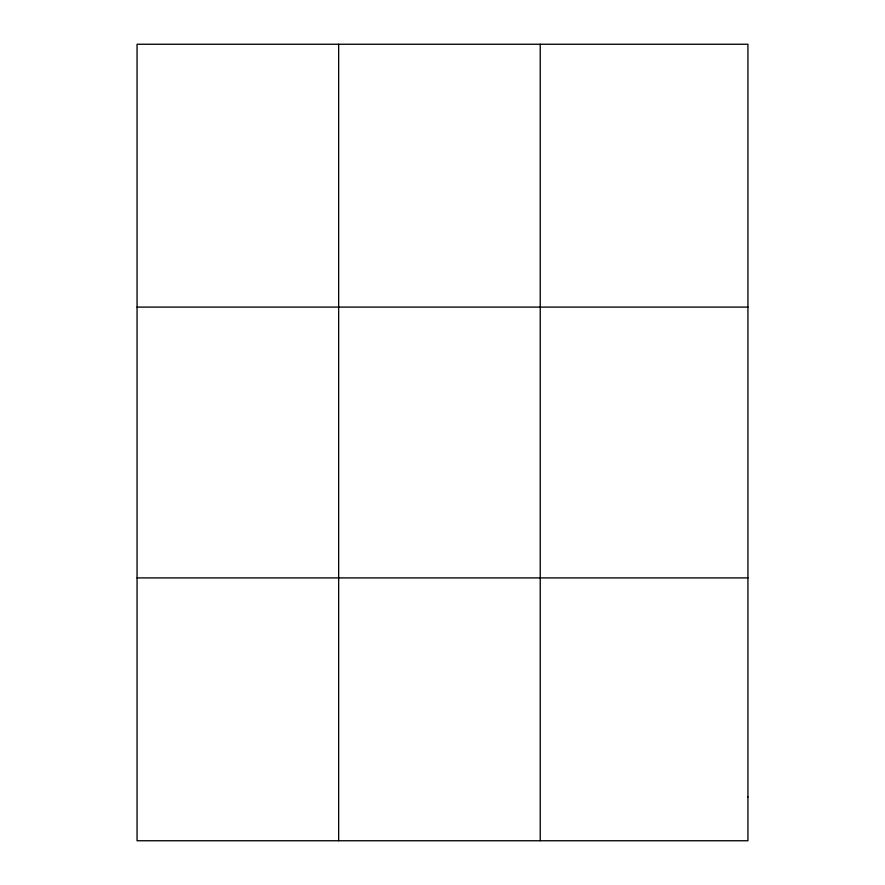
<?xml version="1.0" encoding="UTF-8"?>
<svg xmlns="http://www.w3.org/2000/svg" width="885" height="885" viewBox="0 0 885 885"><rect width="100%" height="100%" fill="white"/><g stroke="black" fill="none" stroke-linecap="round" stroke-linejoin="round"><path stroke-width="1.33" d="M338.656 44.25L338.656 840.75M540.237 44.25L540.237 840.75M137.064 307.095L747.936 307.095M137.064 577.905L747.936 577.905M747.936 796.942L747.936 840.75L137.064 840.75L137.064 44.25L747.936 44.25L747.936 796.942"/></g></svg>
